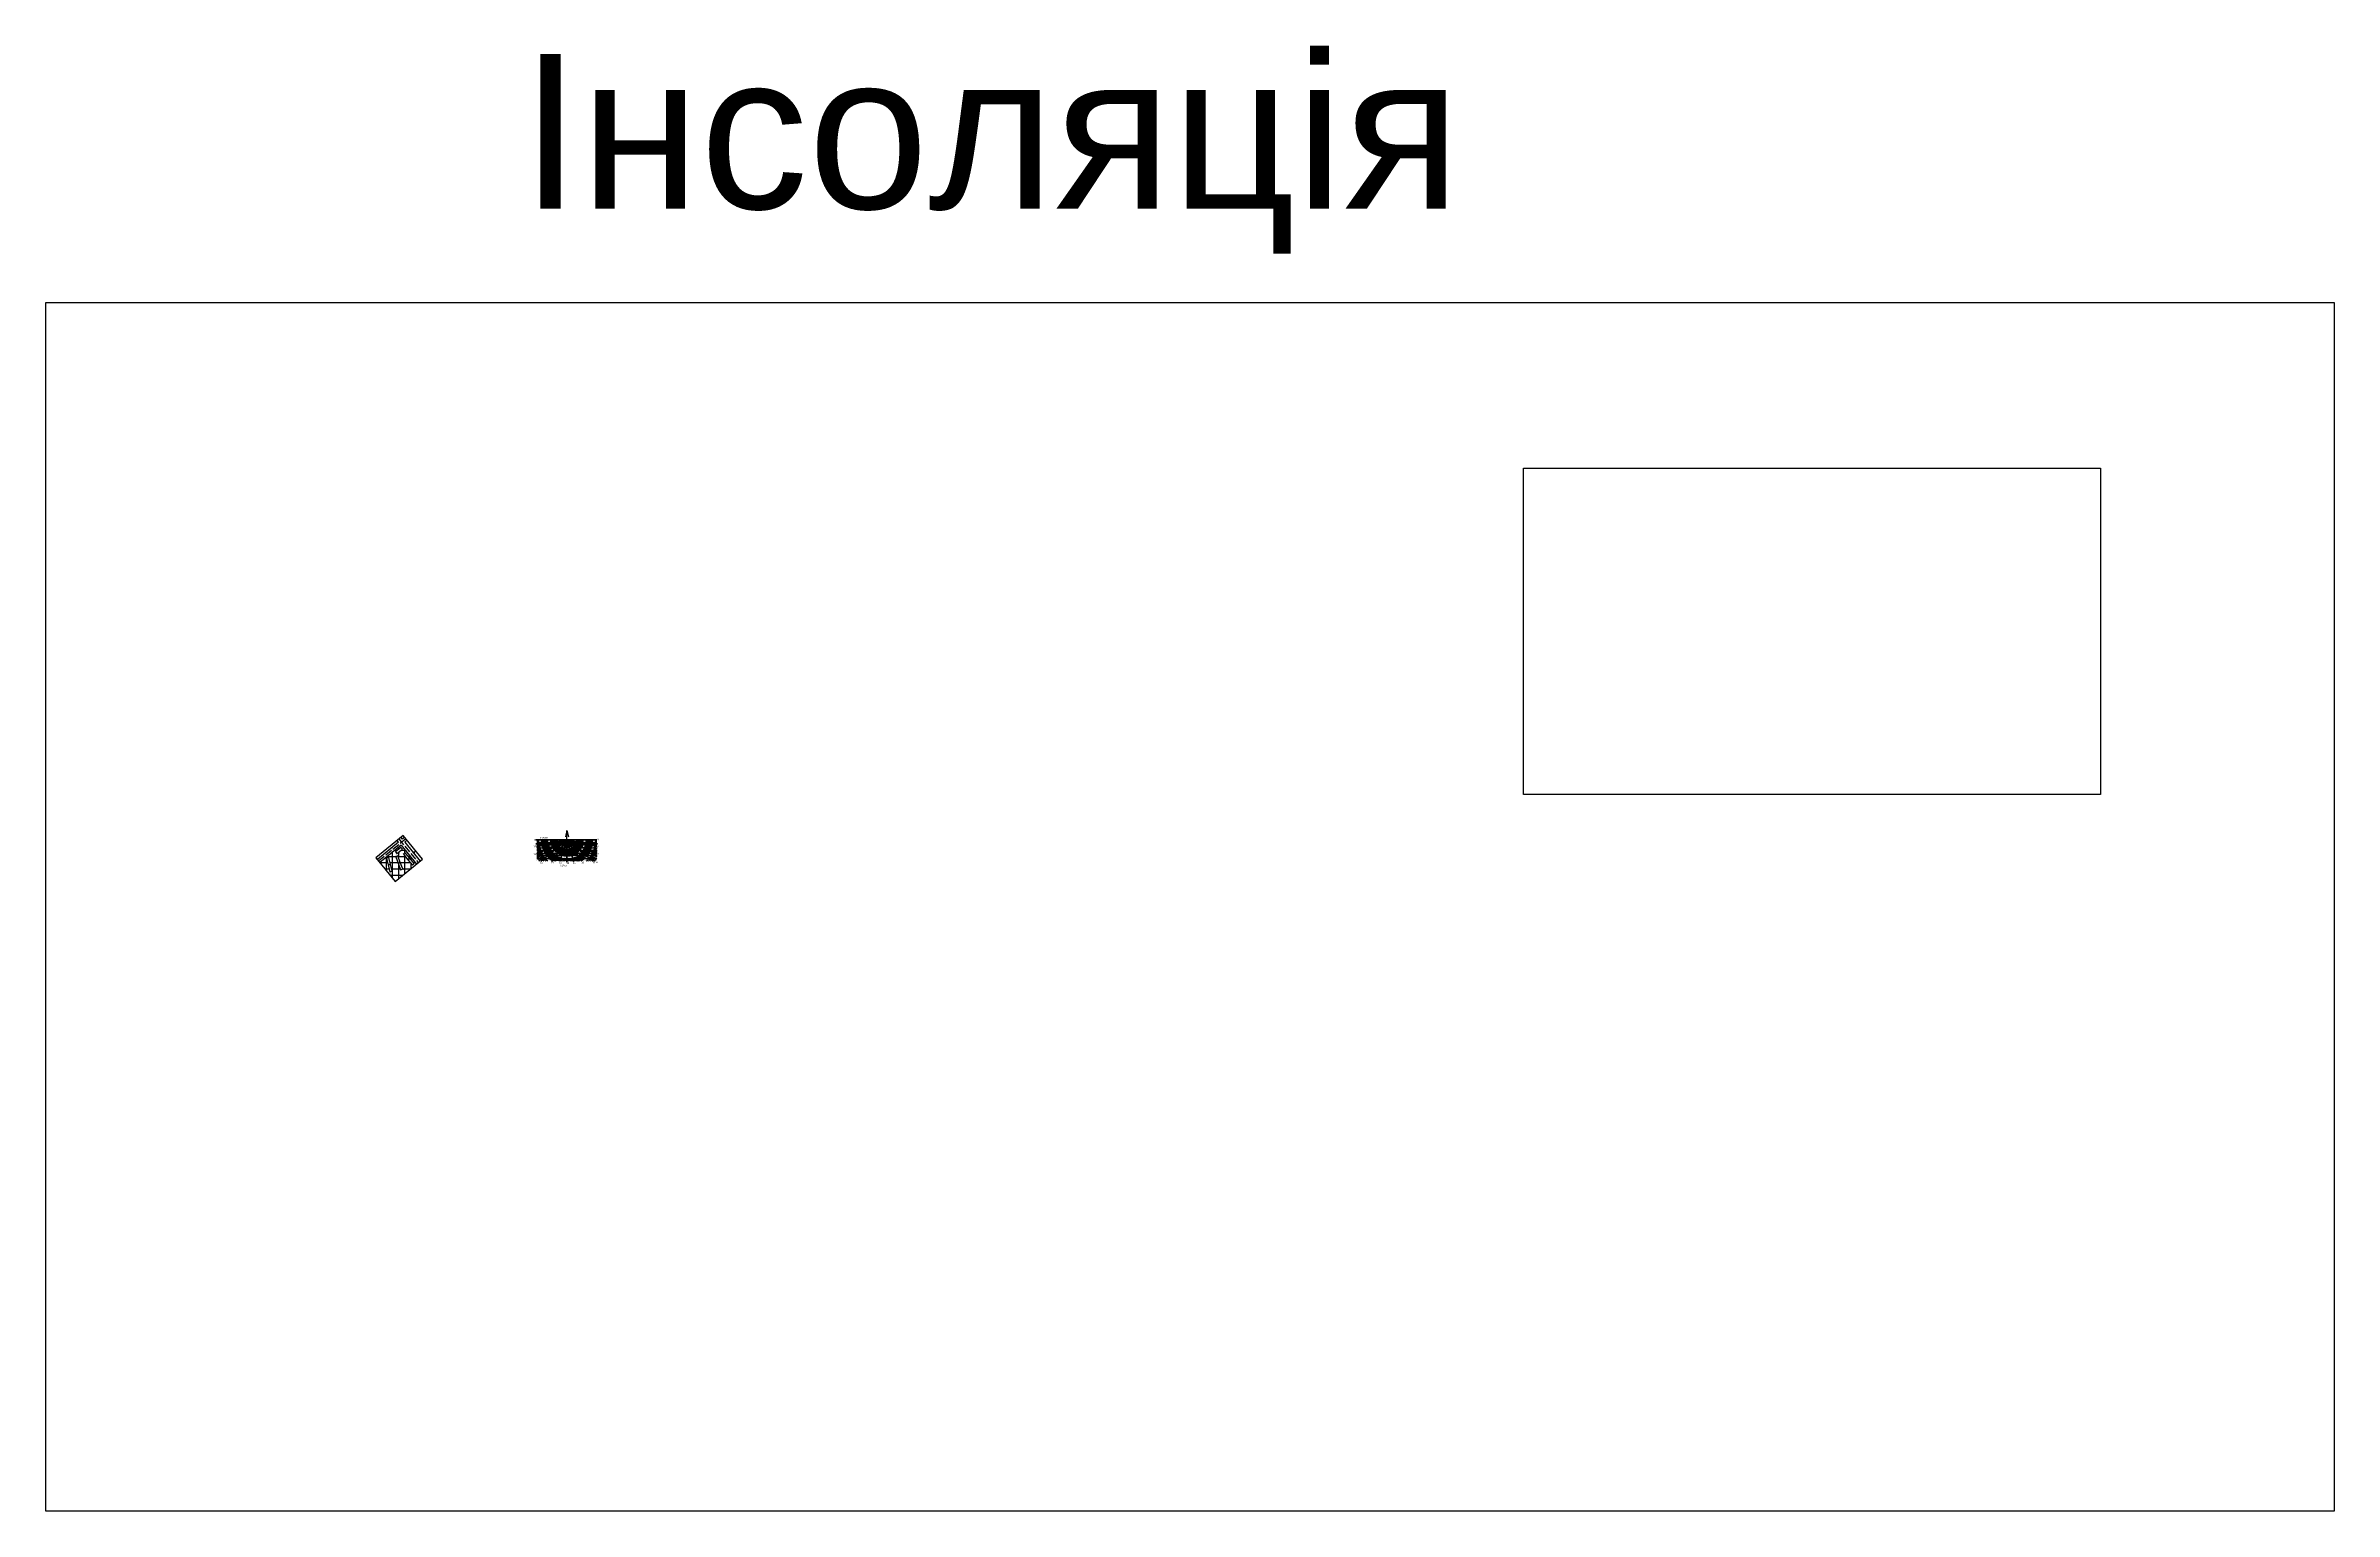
# Model space of a CAD drawing. Header units: millimetres. Extents: x 3866 to 29370, y -8151 to 9491.
# Drawn here: x 10190 to 17580, y -8151 to -3417 of the extents above; entities that cross this region are included whole.
import ezdxf

# ---------------------------------------------------------------- set-up
doc = ezdxf.new("R2010")
doc.units = ezdxf.units.MM
doc.linetypes.add('ACAD_ISO04W100', pattern=[30, 24, -3, 0, -3])
for name, color, linetype in [('будівлі', 40, 'Continuous'), ('ВДМ', 7, 'Continuous'), ('сітка', 1, 'Continuous'), ('шум1', 243, 'Continuous'), ('шум2', 130, 'Continuous')]:
    doc.layers.add(name, color=color, linetype=linetype)
doc.styles.get("Standard").update_dxf_attribs({"font": 'arial.ttf'})
picture_1 = doc.add_image_def('image2.png', size_in_pixel=(1387, 784))

msp = doc.modelspace()

# ---------------------------------------------------------------- linework, layer by layer
for points in [[(11256.482, -6039.689), (11318.986, -6116.038), (11407.09, -6043.911), (11344.586, -5967.562), (11256.482, -6039.689)], [(11873.314, -5951.235), (11868.241, -5972.538)], [(11873.314, -5984.39), (11873.314, -5951.235)], [(11873.314, -5951.235), (11878.387, -5972.538)], [(11775.954, -6024.519), (11970.125, -6024.519)], [(11776.083, -6007.365), (11970.359, -6007.365)], [(11776.162, -6041.485), (11970.316, -6041.485)], [(11776.203, -5990.378), (11970.044, -5990.378)], [(11970.044, -5999.049), (11776.212, -5999.049)], [(11970.167, -6032.832), (11776.27, -6032.832)], [(11970.516, -6015.873), (11776.405, -6015.873)]]:
    msp.add_lwpolyline(points)
at = {"lineweight": 40}
for points in [[(11873.314, -5981.888), (11774.126, -5981.888)], [(11873.314, -5981.888), (11774.792, -6027.809)], [(11873.314, -5981.888), (11774.924, -6003.26)], [(11873.314, -5981.888), (11789.203, -6050.232)], [(11873.314, -5981.888), (11824.465, -6051.34)], [(11873.314, -5981.888), (11850.478, -6050.11)], [(11873.314, -5981.888), (11873.314, -6053.737)], [(11873.314, -5981.888), (11969.918, -5981.888)], [(11873.314, -5981.888), (11970.644, -6003.187)], [(11873.314, -5981.888), (11970.438, -6027.988)], [(11873.314, -5981.888), (11958.634, -6051.488)], [(11873.314, -5981.888), (11921.24, -6050.278)], [(11873.314, -5981.888), (11895.902, -6051.38)]]:
    msp.add_lwpolyline(points, dxfattribs=at)
at = {"linetype": 'ACAD_ISO04W100'}
for points in [[(11872.783, -5981.971), (11775.249, -5995.731)], [(11873.318, -5981.883), (11775.284, -6007.03)], [(11873.315, -5981.887), (11775.661, -6042.906)], [(11873.313, -5981.89), (11775.846, -6014.329)], [(11873.317, -5981.882), (11775.884, -6048.589)], [(11873.32, -5981.88), (11775.946, -6018.674)], [(11873.319, -5981.885), (11775.954, -6010.699)], [(11873.314, -5981.88), (11775.988, -6032.347)], [(11873.136, -5981.921), (11775.993, -5992.153)], [(11873.314, -5981.885), (11776.03, -6022.914)], [(11873.301, -5981.897), (11776.075, -5985.408)], [(11873.313, -5981.889), (11776.135, -6037.37)], [(11873.311, -5981.891), (11776.212, -5999.049)], [(11873.321, -5981.893), (11776.339, -5988.862)], [(11873.319, -5981.891), (11782.078, -6050.299)], [(11873.32, -5981.89), (11796.653, -6050.16)], [(11873.307, -5981.891), (11803.211, -6050.303)], [(11873.32, -5981.885), (11808.68, -6050.347)], [(11873.317, -5981.889), (11814.947, -6050.213)], [(11873.312, -5981.887), (11819.599, -6050.29)], [(11873.31, -5981.886), (11829.465, -6050.204)], [(11873.314, -5981.888), (11834.351, -6050.202)], [(11873.314, -5981.888), (11838.692, -6050.359)], [(11873.314, -5981.888), (11842.818, -6050.14)], [(11873.314, -5981.888), (11846.868, -6050.12)], [(11873.314, -5981.888), (11854.615, -6049.885)], [(11873.314, -5981.888), (11858.643, -6050.128)], [(11873.314, -5981.888), (11862.133, -6050.218)], [(11873.314, -5981.888), (11865.667, -6050.095)], [(11873.314, -5981.888), (11869.386, -6050.001)], [(11873.314, -5981.888), (11970.359, -6007.365)], [(11873.314, -5981.888), (11970.213, -6010.608)], [(11873.314, -5981.888), (11970.346, -6014.684)], [(11873.314, -5981.888), (11970.358, -6019.096)], [(11873.314, -5981.888), (11970.125, -6023.105)], [(11873.314, -5981.888), (11970.167, -6032.832)], [(11873.314, -5981.888), (11970.201, -6037.14)], [(11873.314, -5981.888), (11970.316, -6042.813)], [(11873.314, -5981.888), (11970.334, -6048.461)], [(11873.314, -5981.888), (11970.54, -6054.427)], [(11873.314, -5981.888), (11949.712, -6050.361)], [(11873.314, -5981.888), (11943.417, -6050.324)], [(11873.314, -5981.888), (11937.025, -6050.104)], [(11873.314, -5981.888), (11931.638, -6050.238)], [(11873.314, -5981.888), (11926.334, -6050.153)], [(11873.314, -5981.888), (11970.044, -5999.049)], [(11873.314, -5981.888), (11970.282, -5995.668)], [(11873.314, -5981.888), (11970.297, -5992.25)], [(11873.314, -5981.888), (11969.988, -5988.673)], [(11873.314, -5981.888), (11970.254, -5985.224)], [(11873.314, -5981.888), (11916.43, -6049.943)], [(11873.314, -5981.888), (11912.267, -6050.544)], [(11873.314, -5981.888), (11907.97, -6050.447)], [(11873.314, -5981.888), (11903.508, -6050.281)], [(11873.314, -5981.888), (11899.457, -6050.044)], [(11873.314, -5981.888), (11891.903, -6050.321)], [(11873.314, -5981.888), (11887.939, -6050.086)], [(11873.314, -5981.888), (11884.17, -6050.174)], [(11873.314, -5981.888), (11880.583, -6049.849)], [(11873.314, -5981.888), (11876.804, -6050.138)]]:
    msp.add_lwpolyline(points, dxfattribs=at)
at = {"color": 2, "lineweight": 40}
msp.add_lwpolyline([(11971.818, -5994.678), (11971.818, -5994.678), (11773.184, -5994.678)], dxfattribs=at)
at = {"color": 1}
for centre in [(11289.305, -6055.352), (11309.305, -6035.352), (11309.305, -6055.352), (11329.305, -6035.352), (11349.305, -6015.352), (11349.305, -6035.352), (11349.305, -6055.352), (11289.305, -6075.352), (11309.305, -6075.352), (11309.305, -6095.352), (11329.305, -6075.352), (11329.305, -6095.352), (11349.305, -6075.352)]:
    msp.add_circle(centre, 0.96, dxfattribs=at)
at = {"layer": 'будівлі'}
for points in [[(11303.486, -6060.963), (11298.419, -6039.041), (11291.112, -6040.73), (11296.178, -6062.652), (11303.486, -6060.963)], [(11337.187, -6006.241), (11319.777, -6020.493), (11324.528, -6026.297), (11341.938, -6012.044), (11337.187, -6006.241)], [(11335.212, -6054.763), (11327.345, -6033.684), (11320.318, -6036.306), (11328.186, -6057.386), (11335.212, -6054.763)], [(11343.08, -6075.843), (11335.212, -6054.763), (11328.186, -6057.386), (11336.053, -6078.466), (11343.08, -6075.843)], [(11365.693, -6041.061), (11351.44, -6023.651), (11345.637, -6028.402), (11359.89, -6045.812), (11365.693, -6041.061)], [(11379.946, -6058.471), (11365.693, -6041.061), (11359.89, -6045.812), (11374.143, -6063.221), (11379.946, -6058.471)], [(11308.552, -6082.885), (11303.486, -6060.963), (11296.178, -6062.652), (11301.245, -6084.574), (11308.552, -6082.885)]]:
    msp.add_lwpolyline(points, dxfattribs=at)
at = {"layer": 'ВДМ', "linetype": 'ACAD_ISO04W100'}
for points in [[(11353.449, -5978.389), (11265.346, -6050.515)], [(11330.87, -5978.791), (11393.373, -6055.14)]]:
    msp.add_lwpolyline(points, dxfattribs=at)
at = {"layer": 'ВДМ'}
for points in [[(11329.971, -5989.532), (11325.066, -5983.542)], [(11336.673, -5974.04), (11341.577, -5980.03)], [(11349.49, -5973.552), (11341.577, -5980.03)], [(11357.409, -5983.225), (11349.496, -5989.703)], [(11329.971, -5989.532), (11261.386, -6045.679)], [(11337.889, -5999.204), (11269.305, -6055.352)], [(11337.889, -5999.204), (11387.57, -6059.891)], [(11349.496, -5989.703), (11399.177, -6050.389)], [(11380.907, -6019.553), (11380.452, -6022.029)], [(11380.918, -6026.341), (11380.907, -6019.553)], [(11380.907, -6019.553), (11381.37, -6022.027)]]:
    msp.add_lwpolyline(points, dxfattribs=at)
at = {"layer": 'сітка', "color": 1}
for points in [[(11269.305, -6055.352), (11294.491, -6055.352)], [(11289.305, -6038.978), (11289.305, -6079.782)], [(11293.735, -6035.352), (11322.876, -6035.352)], [(11302.189, -6055.352), (11327.426, -6055.352)], [(11309.305, -6022.605), (11309.305, -6104.212)], [(11318.165, -6015.352), (11326.058, -6015.352)], [(11327.967, -6035.352), (11351.327, -6035.352)], [(11329.305, -6006.232), (11329.305, -6012.694)], [(11329.305, -6022.387), (11329.305, -6038.935)], [(11335.432, -6055.352), (11367.7, -6055.352)], [(11337.898, -6015.352), (11351.108, -6015.352)], [(11349.305, -6013.149), (11349.305, -6025.399)], [(11349.305, -6032.882), (11349.305, -6091.217)], [(11361.019, -6035.352), (11367.481, -6035.352)], [(11369.305, -6037.579), (11369.305, -6045.472)], [(11369.305, -6057.312), (11369.305, -6074.844)], [(11377.392, -6055.352), (11383.854, -6055.352)], [(11285.678, -6075.352), (11299.113, -6075.352)], [(11302.051, -6095.352), (11344.254, -6095.352)], [(11306.811, -6075.352), (11334.891, -6075.352)], [(11329.305, -6060.384), (11329.305, -6107.59)], [(11342.896, -6075.352), (11368.684, -6075.352)]]:
    msp.add_lwpolyline(points, dxfattribs=at)
at = {"layer": 'шум1'}
msp.add_lwpolyline([(10190.435, -4245.924), (17580.216, -4245.924), (17580.216, -8150.625), (10190.435, -8150.625)], close=True, dxfattribs=at)

# ---------------------------------------------------------------- texts
at = {"layer": 'ВДМ', "attachment_point": 1}
for s, insert, char_height in [('Інсоляція', (11723.128, -3443.144), 500), ('18', (11765.029, -5979.092), 5.8), ('1:2000', (11786.378, -5972.627), 5.8), ('6', (11971.595, -5977.963), 5.8), ('17', (11765.029, -6000.473), 5.8), ('16', (11765.029, -6025.04), 5.8), ('15', (11786.709, -6051.714), 5.8), ('14', (11821.182, -6052.152), 5.8), ('13', (11848.001, -6051.501), 5.8), ('12', (11871.672, -6053.778), 5.8), ('100', (11872.687, -6022.794), 2.32), ('140', (11872.738, -6039.284), 2.32), ('120', (11873.504, -6030.522), 2.32), ('40', (11873.803, -5997.289), 2.32), ('60', (11873.783, -6005.312), 2.32), ('80', (11874.131, -6013.587), 2.32), ('20', (11874.321, -5987.887), 2.32), ('11', (11892.459, -6052.488), 5.8), ('10', (11919.822, -6051.837), 5.8), ('100', (11957.144, -6022.794), 2.32), ('140', (11957.195, -6039.284), 2.32), ('120', (11957.961, -6030.522), 2.32), ('40', (11958.26, -5997.289), 2.32), ('60', (11958.24, -6005.312), 2.32), ('80', (11958.588, -6013.587), 2.32), ('9', (11958.498, -6053.295), 5.8), ('20', (11958.778, -5987.887), 2.32), ('8', (11972.116, -6024.063), 5.8), ('7', (11972.322, -5999.262), 5.8), ('55*с.ш.', (11852.812, -6061.587), 5.8)]:
    msp.add_mtext_dynamic_manual_height_columns(s, width=4.32334, gutter_width=12.5, heights=[0], dxfattribs=dict(at, insert=insert, char_height=char_height))
at = {"layer": 'ВДМ', "attachment_point": 1, "rotation": 309.3057596}
for s, insert, char_height in [('5.40', (11289.551, -6041.651), 1.5), ('0.00', (11293.964, -6035.961), 1.5), ('4.20', (11300.598, -6039.873), 1.5), ('8.00', (11318.264, -6019.57), 1.5), ('2.00', (11318.689, -6014.923), 1.5), ('6.10', (11319.078, -6036.686), 1.5), ('0.40', (11319.845, -6031.441), 1.5), ('8.00', (11322.589, -6025.172), 1.5), ('0.40', (11324.331, -6030.293), 1.5), ('8.00', (11326.175, -6025.592), 1.5), ('3.50', (11326.253, -6034.789), 1.5), ('8.00', (11330.49, -6021.684), 1.5), ('2.00', (11334.019, -6002.372), 1.5), ('2.40', (11338.523, -6003.785), 1.5), ('8.00', (11338.437, -6014.91), 1.5), ('2.40', (11341.826, -6007.97), 1.5), ('8.00', (11342.501, -6012.153), 1.5), ('2.00', (11343.895, -6023.728), 1.5), ('7.10', (11344.91, -6028.91), 1.5), ('2.00', (11349.216, -6019.357), 1.5), ('2.40', (11354.101, -6023.346), 1.5), ('2.40', (11379.847, -6053.956), 1.5), ('8.00', (11380.709, -6058.858), 1.5), ('Пн', (11384.406, -6019.792), 2), ('5.40', (11298.175, -6080.812), 1.5), ('10.00', (11301.947, -6085.023), 1.5), ('10.00', (11307.273, -6083.527), 1.5), ('4.20', (11309.076, -6078.873), 1.5), ('6.10', (11333.389, -6075.552), 1.5), ('9.20', (11337.605, -6078.383), 1.5), ('9.20', (11343.066, -6076.426), 1.5), ('3.50', (11343.612, -6072.145), 1.5), ('7.10', (11371.225, -6060.623), 1.5), ('8.00', (11376.032, -6062.536), 1.5)]:
    msp.add_mtext_dynamic_manual_height_columns(s, width=4.32334, gutter_width=12.5, heights=[0], dxfattribs=dict(at, insert=insert, char_height=char_height))

# ---------------------------------------------------------------- pictures from other files: only their frames are drawn
at = {"layer": 'шум2'}
image = msp.add_image(picture_1, insert=(14962.025, -5834.817), size_in_units=(1863.753, 1053.484), dxfattribs=at)
image.dxf.flags = 7

doc.saveas('drawing.dxf')
